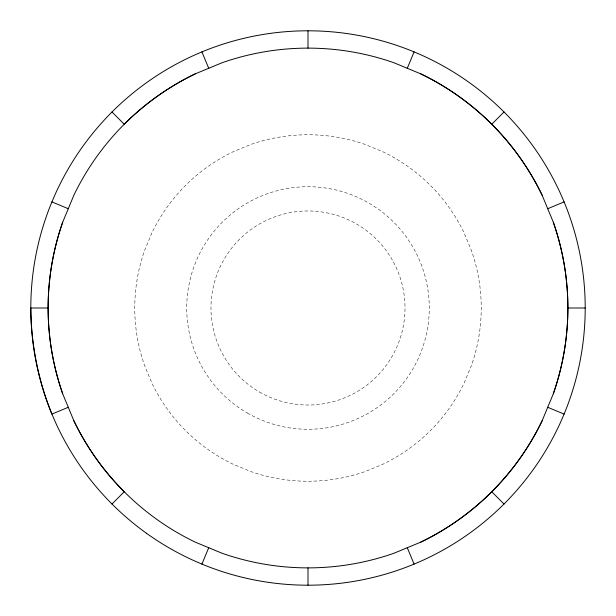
<?xml version="1.0" encoding="UTF-8"?>
<svg xmlns="http://www.w3.org/2000/svg" width="616" height="616" viewBox="0 0 616 616"><rect width="100%" height="100%" fill="white"/><g stroke="black" fill="none" stroke-linecap="round" stroke-linejoin="round"><path stroke-width="0.46" stroke-dasharray="3.08 2.31" d="M151.906 232.833L144.475 250.781A173.25 173.25 0 0 0 144.475 365.219L151.906 383.167A173.25 173.25 0 0 0 232.833 464.094L250.781 471.525A173.25 173.25 0 0 0 365.219 471.525L383.167 464.094A173.25 173.25 0 0 0 464.094 383.167L471.525 365.219A173.25 173.25 0 0 0 471.525 250.781L464.094 232.833A173.25 173.25 0 0 0 383.167 151.906L365.219 144.475A173.25 173.25 0 0 0 250.781 144.475L232.833 151.906A173.25 173.25 0 0 0 151.906 232.833M247.363 413.028A121.275 121.275 0 0 0 429.275 308A121.275 121.275 0 0 0 247.363 202.972A121.275 121.275 0 0 0 247.363 413.028M259.49 392.022A97.02 97.02 0 0 0 405.02 308A97.02 97.02 0 0 0 259.49 223.978A97.02 97.02 0 0 0 259.49 392.022"/><path stroke-width="0.92" d="M62.709 222.168L73.858 195.241A259.875 259.875 0 0 1 195.241 73.858L222.168 62.709A259.875 259.875 0 0 1 393.832 62.709L420.759 73.858A259.875 259.875 0 0 1 542.142 195.241L553.291 222.168A259.875 259.875 0 0 1 553.291 393.832L542.142 420.759A259.875 259.875 0 0 1 420.759 542.142L393.832 553.291A259.875 259.875 0 0 1 222.168 553.291L195.241 542.142A259.875 259.875 0 0 1 73.858 420.759L62.709 393.832A259.875 259.875 0 0 1 62.709 222.168A259.875 259.875 0 0 0 62.709 393.832M201.917 564.102L208.709 547.716M407.292 68.284L414.083 51.898M111.989 504.011L124.239 491.76A259.875 259.875 0 0 1 73.858 420.759M491.76 124.239L504.011 111.989M68.284 407.292L51.898 414.083C38.261 380.418 31.077 344.321 30.8 308L48.125 308M547.716 208.709L564.102 201.917M567.875 308L585.2 308M51.898 201.917L68.284 208.709M547.716 407.292L564.102 414.083M111.989 111.989L124.239 124.239A259.875 259.875 0 0 1 195.241 73.858M491.76 491.76L504.011 504.011M201.917 51.898L208.709 68.284M407.292 547.716L414.083 564.102M308 30.8L308 48.125M308 567.875L308 585.2M553.291 222.168A259.875 259.875 0 0 1 553.291 393.832M542.142 420.759A259.875 259.875 0 0 1 420.759 542.142M420.759 73.858A259.875 259.875 0 0 1 542.142 195.241M146.539 533.317A277.2 277.2 0 0 0 583.868 335.173A277.2 277.2 0 0 0 193.601 55.509A277.2 277.2 0 0 0 146.539 533.317"/></g></svg>
